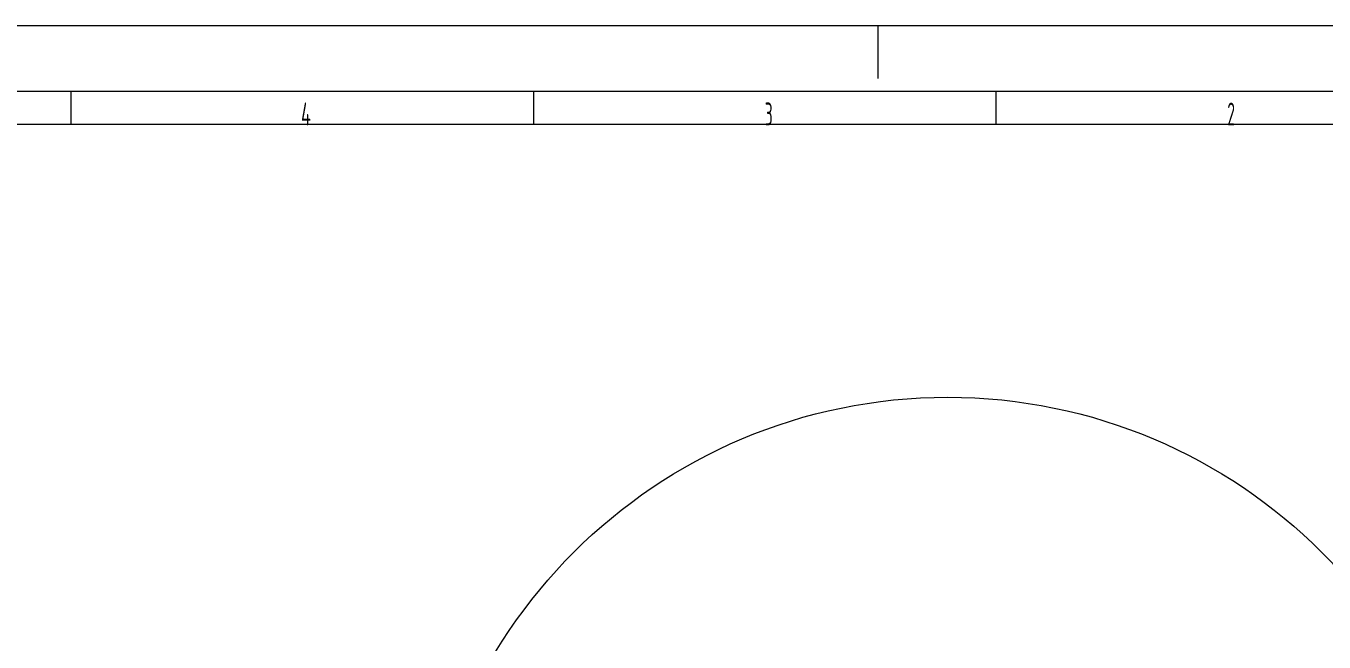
# Model space of a CAD drawing. Header units: millimetres. Extents: x 0 to 594, y 0 to 532.
# Drawn here: x 290.1 to 488, y 326.1 to 420 of the extents above; entities that cross this region are included whole.
import ezdxf

# ---------------------------------------------------------------- set-up
doc = ezdxf.new("R2010")
doc.units = ezdxf.units.MM
doc.layers.add('13', color=7, linetype='Continuous', true_color=0xffffff)
doc.layers.add('211', color=7, linetype='Continuous', true_color=0xffffff)
doc.styles.add('iso-1', font='isocp.shx')

msp = doc.modelspace()

# ---------------------------------------------------------------- linework, layer by layer
at = {"layer": '13', "color": 250, "linetype": 'Continuous', "lineweight": 18}
msp.add_circle((430.61169, 282.82088), 80.5978, dxfattribs=at)
at = {"layer": '211', "color": 250, "linetype": 'Continuous', "lineweight": 13}
for p, q in [((594, 420), (0, 420)), ((420, 412), (420, 420)), ((584, 410), (10, 410)), ((297, 405), (297, 410)), ((367.5, 405), (367.5, 410)), ((438, 405), (438, 410))]:
    msp.add_line(p, q, dxfattribs=at)
at = {"layer": '211', "color": 250, "linetype": 'Continuous', "lineweight": 18}
msp.add_line((579, 405), (15, 405), dxfattribs=at)

# ---------------------------------------------------------------- texts
at = {"layer": '211', "color": 250, "linetype": 'Continuous', "lineweight": 13, "char_height": 3.5, "attachment_point": 7, "line_spacing_factor": 0.963855, "style": 'iso-1'}
for s, insert in [('\\W0.6380;4', (332.0291, 404.83322)), ('\\W0.5404;3', (402.73173, 404.83322)), ('\\W0.5404;2', (473.23173, 404.83322))]:
    msp.add_mtext(s, dxfattribs=dict(at, insert=insert))

doc.saveas('drawing.dxf')
